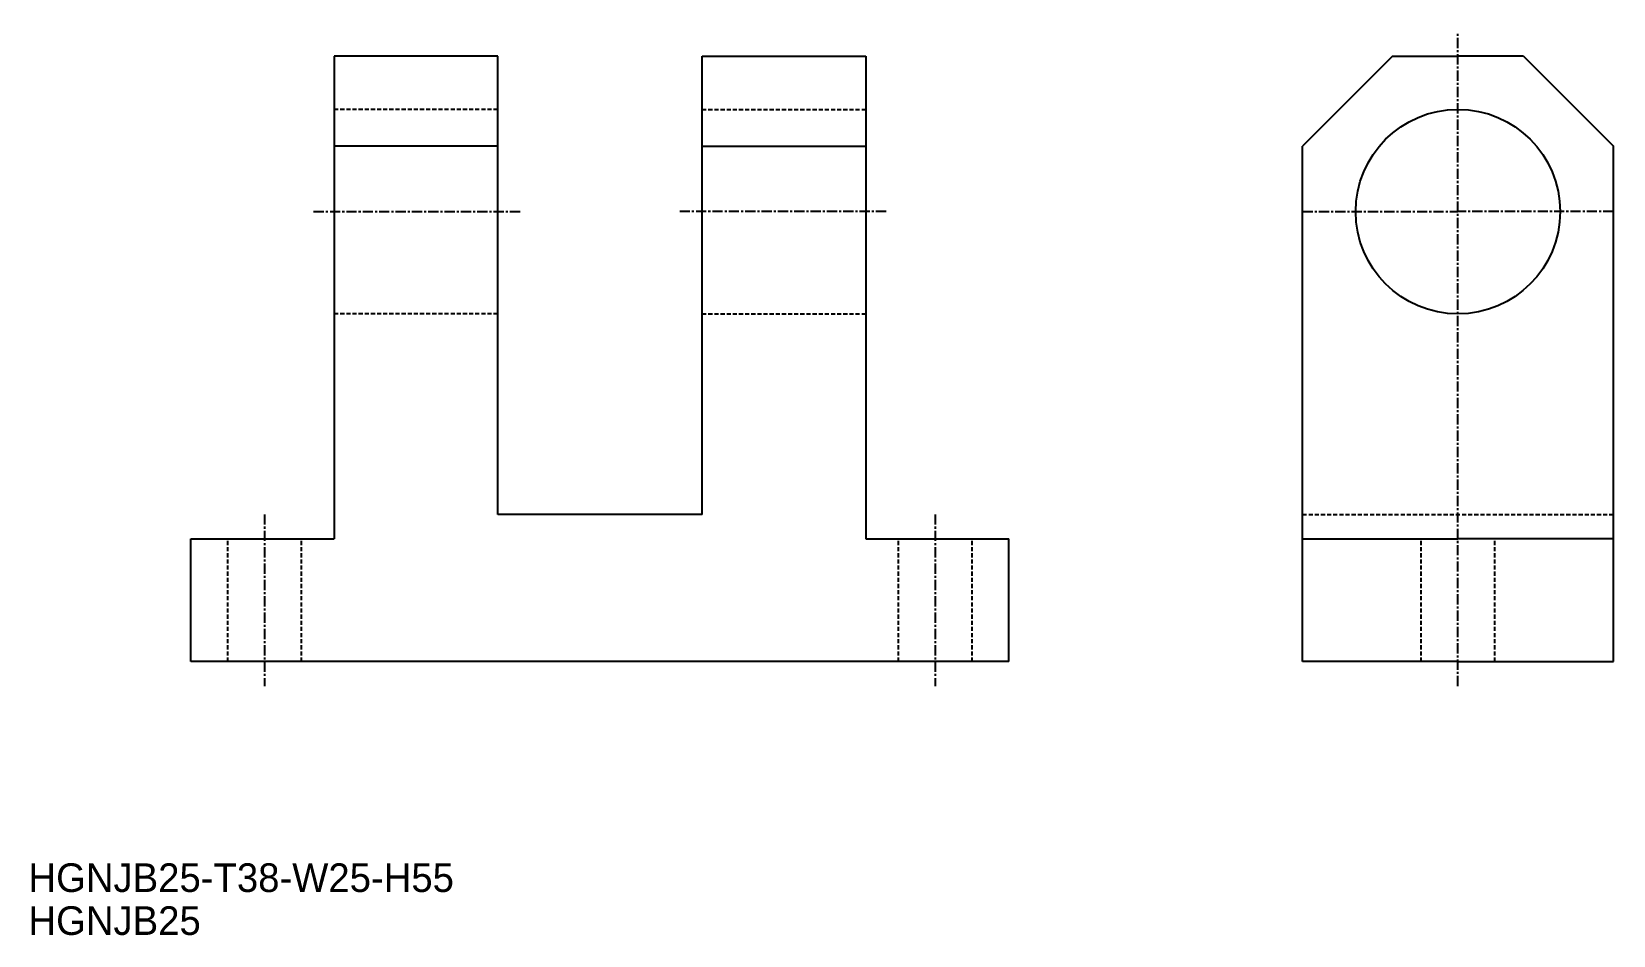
# Model space of a CAD drawing. Extents: x 1 to 194, y 1 to 111.
import ezdxf

# ---------------------------------------------------------------- set-up
doc = ezdxf.new("R2010")
doc.units = 0
doc.linetypes.add('CENTER', pattern=[2, 1.25, -0.25, 0.25, -0.25])
doc.linetypes.add('DASHED', pattern=[0.75, 0.5, -0.25])
doc.layers.get('0').update_dxf_attribs({"linetype": 'CONTINUOUS'})
doc.layers.add('CENTER', color=1, linetype='CENTER')

msp = doc.modelspace()

# ---------------------------------------------------------------- linework, layer by layer
at = {"color": 7, "linetype": 'CONTINUOUS'}
for p, q in [((37.82, 108.33), (37.82, 49.33)), ((57.82, 108.33), (37.82, 108.33)), ((57.82, 52.33), (57.82, 108.33)), ((82.82, 52.33), (82.82, 108.33)), ((82.82, 108.33), (102.82, 108.33)), ((102.82, 108.33), (102.82, 49.33)), ((167.22, 108.33), (156.22, 97.33)), ((167.22, 108.33), (175.22, 108.33)), ((183.22, 108.33), (175.22, 108.33)), ((183.22, 108.33), (194.22, 97.33)), ((57.82, 97.33), (37.82, 97.33)), ((82.82, 97.33), (102.82, 97.33)), ((156.22, 34.33), (156.22, 97.33)), ((194.22, 34.33), (194.22, 97.33)), ((82.82, 52.33), (57.82, 52.33)), ((20.32, 34.33), (20.32, 49.33)), ((20.32, 49.33), (37.82, 49.33)), ((102.82, 49.33), (120.32, 49.33)), ((120.32, 34.33), (120.32, 49.33)), ((156.22, 49.33), (175.22, 49.33)), ((194.22, 49.33), (175.22, 49.33)), ((120.32, 34.33), (20.32, 34.33)), ((175.22, 34.33), (156.22, 34.33)), ((175.22, 34.33), (194.22, 34.33))]:
    msp.add_line(p, q, dxfattribs=at)
at = {"color": 3, "linetype": 'DASHED'}
for p, q in [((57.82, 101.83), (37.82, 101.83)), ((82.82, 101.83), (102.82, 101.83)), ((57.82, 76.83), (37.82, 76.83)), ((82.82, 76.83), (102.82, 76.83)), ((156.22, 52.33), (194.22, 52.33)), ((24.82, 34.33), (24.82, 49.33)), ((33.82, 34.33), (33.82, 49.33)), ((106.82, 34.33), (106.82, 49.33)), ((115.82, 34.33), (115.82, 49.33)), ((170.72, 34.33), (170.72, 49.33)), ((179.72, 34.33), (179.72, 49.33))]:
    msp.add_line(p, q, dxfattribs=at)
at = {"color": 7, "linetype": 'CONTINUOUS'}
msp.add_circle((175.22, 89.33), 12.5, dxfattribs=at)
at = {"layer": 'CENTER', "color": 1, "linetype": 'CENTER'}
for p, q in [((175.22, 31.33), (175.22, 111.33)), ((35.32, 89.33), (60.82, 89.33)), ((105.32, 89.33), (79.82, 89.33)), ((156.22, 89.33), (175.22, 89.33)), ((194.22, 89.33), (175.22, 89.33)), ((29.32, 52.33), (29.32, 31.33)), ((111.32, 52.33), (111.32, 31.33))]:
    msp.add_line(p, q, dxfattribs=at)

# ---------------------------------------------------------------- texts
at = {"color": 7, "linetype": 'CONTINUOUS'}
for s, p in [('HGNJB25-T38-W25-H55', (0.45, 6.18)), ('HGNJB25', (0.45, 0.93))]:
    msp.add_text(s, height=3.5, dxfattribs=at).set_placement(p)

doc.saveas('drawing.dxf')
